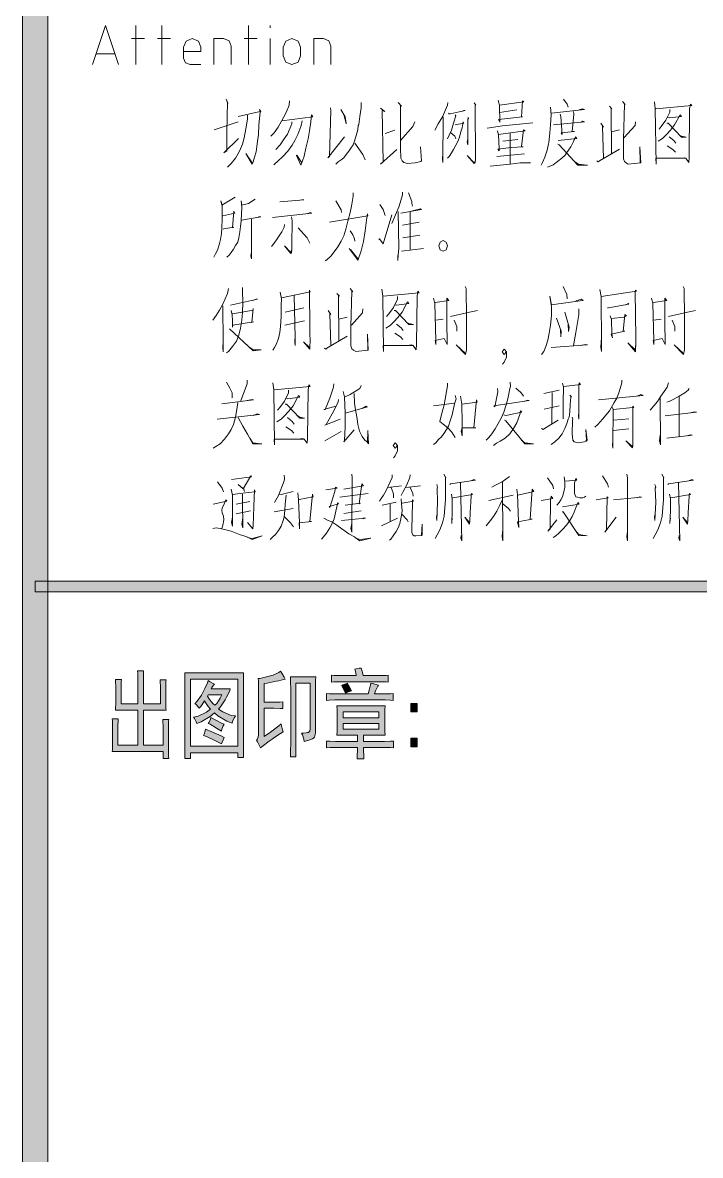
# Model space of a CAD drawing. Header units: millimetres. Extents: x 0 to 829, y 0 to 570.
# Drawn here: x 749.03 to 774.73, y 385 to 427.98 of the extents above; entities that cross this region are included whole.
import ezdxf

# ---------------------------------------------------------------- set-up
doc = ezdxf.new("R2010")
doc.units = ezdxf.units.MM

msp = doc.modelspace()

# ---------------------------------------------------------------- hatches: boundary and pattern name
h = msp.add_hatch(color=0)
h.dxf.hatch_style = 2
h.paths.add_polyline_path([(749.987917, 9.599083), (749.028361, 9.599083), (749.028361, 560.48275), (749.987917, 560.48275)])
h = msp.add_hatch(color=0)
h.dxf.hatch_style = 2
h.paths.add_polyline_path([(749.508139, 406.382361), (749.508139, 406.795111), (797.535306, 406.795111), (797.535306, 406.382361)])
h = msp.add_hatch(color=0)
h.dxf.hatch_style = 2
h.paths.add_polyline_path([(752.774861, 403.059194), (752.767806, 402.967472), (752.764278, 402.794611), (752.764278, 402.713472), (752.764278, 402.138444), (753.399278, 402.138444), (753.399278, 402.988639), (753.399278, 403.087417), (753.39575, 403.292028), (753.388694, 403.390806), (753.618, 403.390806), (753.610944, 403.306139), (753.607417, 403.101528), (753.607417, 402.988639), (753.607417, 402.138444), (754.256528, 402.138444), (754.256528, 402.671139), (754.256528, 402.787556), (754.249472, 402.974528), (754.242417, 403.045083), (754.471722, 403.045083), (754.464667, 402.974528), (754.461139, 402.776972), (754.461139, 402.657028), (754.461139, 402.265444), (754.461139, 402.152556), (754.464667, 401.965583), (754.471722, 401.8915), (753.607417, 401.8915), (753.607417, 400.565056), (754.351778, 400.565056), (754.351778, 401.171833), (754.351778, 401.281194), (754.34825, 401.468167), (754.341194, 401.545778), (754.566972, 401.545778), (754.563444, 401.468167), (754.556389, 401.28825), (754.556389, 401.185944), (754.556389, 400.536833), (754.556389, 400.392194), (754.563444, 400.155833), (754.566972, 400.060583), (754.351778, 400.060583), (754.351778, 400.321639), (752.429139, 400.321639), (752.432667, 400.406306), (752.439722, 400.617972), (752.439722, 400.737917), (752.439722, 401.171833), (752.439722, 401.295306), (752.432667, 401.489333), (752.429139, 401.559889), (752.654917, 401.559889), (752.651389, 401.489333), (752.644333, 401.295306), (752.644333, 401.171833), (752.644333, 400.565056), (753.399278, 400.565056), (753.399278, 401.8915), (752.545556, 401.8915), (752.552611, 401.965583), (752.559667, 402.1455), (752.559667, 402.251333), (752.559667, 402.699361), (752.559667, 402.794611), (752.552611, 402.974528), (752.545556, 403.059194)])
h = msp.add_hatch(color=0)
h.paths.add_polyline_path([(757.410361, 403.306139), (757.406833, 403.126222), (757.399778, 402.727583), (757.399778, 402.512389), (757.399778, 400.97075), (757.399778, 400.744972), (757.406833, 400.307528), (757.410361, 400.092333), (757.195167, 400.092333), (757.195167, 400.279306), (755.388944, 400.279306), (755.388944, 400.060583), (755.17375, 400.060583), (755.177278, 400.286361), (755.184333, 400.744972), (755.184333, 400.984861), (755.184333, 402.512389), (755.184333, 402.720528), (755.177278, 403.115639), (755.17375, 403.306139)])
h.paths.add_polyline_path([(757.195167, 400.522722), (757.195167, 403.073306), (755.388944, 403.073306), (755.388944, 400.522722)])
h = msp.add_hatch(color=0)
h.dxf.hatch_style = 2
h.paths.add_polyline_path([(758.913194, 401.069528), (758.803833, 401.006028), (758.592167, 400.864917), (758.486333, 400.790833), (758.3805, 400.713222), (758.161778, 400.550944), (758.048889, 400.466278), (758.010083, 400.543889), (757.936, 400.688528), (757.897194, 400.755556), (757.925417, 400.776722), (757.960694, 400.8755), (757.971278, 400.956639), (757.971278, 402.470056), (757.971278, 402.678194), (757.96775, 402.995694), (757.960694, 403.101528), (758.020667, 403.101528), (758.228806, 403.143861), (758.376972, 403.182667), (758.528667, 403.221472), (758.747389, 403.32025), (758.814417, 403.376694), (758.853222, 403.299083), (758.941417, 403.147389), (758.987278, 403.073306), (758.92025, 403.052139), (758.743861, 403.009806), (758.638028, 402.988639), (758.532194, 402.967472), (758.306417, 402.921611), (758.19, 402.900444), (758.19, 402.194889), (758.447528, 402.194889), (758.549833, 402.194889), (758.779139, 402.201944), (758.902611, 402.209), (758.902611, 401.951472), (758.789722, 401.958528), (758.560417, 401.965583), (758.447528, 401.965583), (758.19, 401.965583), (758.19, 400.896667), (758.426361, 401.055417), (758.750917, 401.295306), (758.839111, 401.372917), (758.849694, 401.295306), (758.884972, 401.143611)])
h = msp.add_hatch(color=0)
h.dxf.hatch_style = 2
h.paths.add_polyline_path([(760.144389, 403.1615), (760.140861, 403.009806), (760.133806, 402.706417), (760.133806, 402.554722), (760.133806, 401.157722), (760.133806, 401.027194), (760.098528, 400.864917), (760.06325, 400.833167), (760.027972, 400.801417), (759.848056, 400.737917), (759.703417, 400.709694), (759.696361, 400.797889), (759.646972, 400.956639), (759.604639, 401.027194), (759.675194, 401.027194), (759.788083, 401.03425), (759.830417, 401.041306), (759.876278, 401.048361), (759.925667, 401.115389), (759.929194, 401.171833), (759.929194, 402.914556), (759.389444, 402.914556), (759.389444, 400.120556), (759.184833, 400.120556), (759.188361, 400.300472), (759.195417, 400.674417), (759.195417, 400.868444), (759.195417, 402.512389), (759.195417, 402.671139), (759.188361, 402.995694), (759.184833, 403.1615)])
h = msp.add_hatch(color=0)
h.dxf.hatch_style = 2
h.paths.add_polyline_path([(761.862417, 403.493111), (761.890639, 403.411972), (761.929444, 403.267333), (761.940028, 403.203833), (762.578556, 403.203833), (762.652639, 403.203833), (762.811389, 403.210889), (762.892528, 403.217944), (762.892528, 402.960417), (762.811389, 402.967472), (762.659694, 402.974528), (762.589139, 402.974528), (761.107472, 402.974528), (761.008694, 402.974528), (760.82525, 402.967472), (760.740583, 402.960417), (760.740583, 403.217944), (760.846417, 403.210889), (761.026333, 403.203833), (761.096889, 403.203833), (761.678972, 403.203833), (761.678972, 403.239111), (761.654278, 403.362583), (761.626056, 403.44725), (761.675444, 403.464889), (761.795389, 403.486056)])
h = msp.add_hatch(color=0)
h.paths.add_polyline_path([(756.299111, 402.886333), (756.263833, 402.844), (756.207389, 402.74875), (756.179167, 402.699361), (756.902361, 402.699361), (756.881194, 402.635861), (756.810639, 402.477111), (756.76125, 402.381861), (756.715389, 402.290139), (756.563694, 402.064361), (756.461389, 401.937361), (756.623667, 401.828), (756.941167, 401.697472), (757.096389, 401.676306), (757.061111, 401.612806), (756.994083, 401.475222), (756.969389, 401.401139), (756.768306, 401.482278), (756.433167, 401.676306), (756.299111, 401.792722), (756.140361, 401.655139), (755.805222, 401.454056), (755.628833, 401.387028), (755.611194, 401.454056), (755.551222, 401.574), (755.508889, 401.633972), (755.68175, 401.66925), (755.99925, 401.820944), (756.147417, 401.937361), (756.069806, 402.029083), (755.963972, 402.187833), (755.928694, 402.251333), (755.882833, 402.180778), (755.780528, 402.036139), (755.724083, 401.965583), (755.685278, 402.022028), (755.607667, 402.110222), (755.561806, 402.138444), (755.653528, 402.237222), (755.812278, 402.466528), (755.875778, 402.59), (755.939278, 402.717), (756.034528, 402.928667), (756.059222, 403.016861), (756.115667, 402.981583), (756.232083, 402.914556)])
h.paths.add_polyline_path([(756.038056, 402.424194), (756.119194, 402.30425), (756.260306, 402.131389), (756.320278, 402.078472), (756.390833, 402.152556), (756.517833, 402.346583), (756.577806, 402.470056), (756.059222, 402.470056)])
h = msp.add_hatch(color=0)
h.dxf.hatch_style = 2
h.paths.add_polyline_path([(762.663222, 402.512389), (762.772583, 402.512389), (762.98425, 402.519444), (763.086556, 402.5265), (763.086556, 402.265444), (762.98425, 402.276028), (762.772583, 402.283083), (762.663222, 402.283083), (760.966361, 402.283083), (760.864056, 402.283083), (760.659444, 402.276028), (760.557139, 402.265444), (760.557139, 402.5265), (760.662972, 402.519444), (760.871111, 402.512389), (760.966361, 402.512389), (762.134056, 402.512389), (762.176389, 402.649972), (762.225778, 402.851056), (762.232833, 402.914556), (762.292806, 402.900444), (762.437444, 402.865167), (762.522111, 402.844), (762.500944, 402.808722), (762.458611, 402.724056), (762.437444, 402.678194), (762.416278, 402.632333), (762.384528, 402.547667), (762.370417, 402.512389)])
h = msp.add_hatch(color=0)
h.dxf.hatch_style = 2
h.paths.add_polyline_path([(761.128639, 402.829889), (761.178028, 402.851056), (761.290917, 402.893389), (761.354417, 402.914556), (761.389694, 402.844), (761.46025, 402.699361), (761.495528, 402.628806), (761.432028, 402.604111), (761.319139, 402.561778), (761.26975, 402.540611), (761.230944, 402.62175), (761.160389, 402.762861)])
h = msp.add_hatch(color=0)
h.paths.add_polyline_path([(762.772583, 402.064361), (762.765528, 401.912667), (762.762, 401.626917), (762.762, 401.489333), (762.762, 401.358806), (762.765528, 401.083639), (762.772583, 400.942528), (761.961194, 400.942528), (761.961194, 400.709694), (762.652639, 400.709694), (762.754944, 400.709694), (762.977194, 400.71675), (763.097139, 400.723806), (763.097139, 400.466278), (762.98425, 400.473333), (762.762, 400.480389), (762.652639, 400.480389), (761.961194, 400.480389), (761.961194, 400.371028), (761.96825, 400.155833), (761.971778, 400.046472), (761.71425, 400.046472), (761.717778, 400.155833), (761.724833, 400.371028), (761.724833, 400.480389), (760.987528, 400.480389), (760.902861, 400.480389), (760.687667, 400.473333), (760.557139, 400.466278), (760.557139, 400.723806), (760.680611, 400.71675), (760.892278, 400.709694), (760.976944, 400.709694), (761.724833, 400.709694), (761.724833, 400.942528), (760.945194, 400.942528), (760.95225, 401.083639), (760.955778, 401.365861), (760.955778, 401.503444), (760.955778, 401.641028), (760.95225, 401.919722), (760.945194, 402.064361)])
h.paths.add_polyline_path([(762.532694, 401.60575), (762.532694, 401.835056), (761.181556, 401.835056), (761.181556, 401.60575)])
h.paths.add_polyline_path([(762.532694, 401.171833), (762.532694, 401.387028), (761.181556, 401.387028), (761.181556, 401.171833)])
h = msp.add_hatch(color=0)
h.dxf.hatch_style = 2
h.paths.add_polyline_path([(763.993194, 401.835056), (763.74625, 401.835056), (763.74625, 402.152556), (763.993194, 402.152556)])
h = msp.add_hatch(color=0)
h.dxf.hatch_style = 2
h.paths.add_polyline_path([(756.168583, 401.619861), (756.352028, 401.517556), (756.598972, 401.387028), (756.666, 401.358806), (756.637778, 401.302361), (756.588389, 401.171833), (756.567222, 401.101278), (756.383778, 401.214167), (756.136833, 401.358806), (756.069806, 401.387028), (756.098028, 401.439944), (756.147417, 401.552833)])
h = msp.add_hatch(color=0)
h.dxf.hatch_style = 2
h.paths.add_polyline_path([(755.963972, 401.171833), (756.200333, 401.076583), (756.556639, 400.921361), (756.676583, 400.854333), (756.648361, 400.797889), (756.595444, 400.674417), (756.567222, 400.610917), (756.344972, 400.730861), (756.006306, 400.889611), (755.886361, 400.928417), (755.907528, 400.984861), (755.946333, 401.108333)])
h = msp.add_hatch(color=0)
h.dxf.hatch_style = 2
h.paths.add_polyline_path([(763.993194, 400.508611), (763.74625, 400.508611), (763.74625, 400.826111), (763.993194, 400.826111)])

# ---------------------------------------------------------------- linework, layer by layer
at = {"color": 0, "lineweight": 0}
for points in [[(749.987917, 9.599083), (749.028361, 9.599083), (749.028361, 560.48275), (749.987917, 560.48275)], [(765.146778, 419.509222), (765.097389, 419.653861), (764.980972, 419.713833), (764.868083, 419.653861), (764.818694, 419.509222), (764.868083, 419.364583), (764.980972, 419.304611), (765.097389, 419.364583)], [(749.508139, 406.382361), (749.508139, 406.795111), (797.535306, 406.795111), (797.535306, 406.382361)], [(752.774861, 403.059194), (752.767806, 402.967472), (752.764278, 402.794611), (752.764278, 402.713472), (752.764278, 402.138444), (753.399278, 402.138444), (753.399278, 402.988639), (753.399278, 403.087417), (753.39575, 403.292028), (753.388694, 403.390806), (753.618, 403.390806), (753.610944, 403.306139), (753.607417, 403.101528), (753.607417, 402.988639), (753.607417, 402.138444), (754.256528, 402.138444), (754.256528, 402.671139), (754.256528, 402.787556), (754.249472, 402.974528), (754.242417, 403.045083), (754.471722, 403.045083), (754.464667, 402.974528), (754.461139, 402.776972), (754.461139, 402.657028), (754.461139, 402.265444), (754.461139, 402.152556), (754.464667, 401.965583), (754.471722, 401.8915), (753.607417, 401.8915), (753.607417, 400.565056), (754.351778, 400.565056), (754.351778, 401.171833), (754.351778, 401.281194), (754.34825, 401.468167), (754.341194, 401.545778), (754.566972, 401.545778), (754.563444, 401.468167), (754.556389, 401.28825), (754.556389, 401.185944), (754.556389, 400.536833), (754.556389, 400.392194), (754.563444, 400.155833), (754.566972, 400.060583), (754.351778, 400.060583), (754.351778, 400.321639), (752.429139, 400.321639), (752.432667, 400.406306), (752.439722, 400.617972), (752.439722, 400.737917), (752.439722, 401.171833), (752.439722, 401.295306), (752.432667, 401.489333), (752.429139, 401.559889), (752.654917, 401.559889), (752.651389, 401.489333), (752.644333, 401.295306), (752.644333, 401.171833), (752.644333, 400.565056), (753.399278, 400.565056), (753.399278, 401.8915), (752.545556, 401.8915), (752.552611, 401.965583), (752.559667, 402.1455), (752.559667, 402.251333), (752.559667, 402.699361), (752.559667, 402.794611), (752.552611, 402.974528), (752.545556, 403.059194)], [(757.410361, 403.306139), (757.406833, 403.126222), (757.399778, 402.727583), (757.399778, 402.512389), (757.399778, 400.97075), (757.399778, 400.744972), (757.406833, 400.307528), (757.410361, 400.092333), (757.195167, 400.092333), (757.195167, 400.279306), (755.388944, 400.279306), (755.388944, 400.060583), (755.17375, 400.060583), (755.177278, 400.286361), (755.184333, 400.744972), (755.184333, 400.984861), (755.184333, 402.512389), (755.184333, 402.720528), (755.177278, 403.115639), (755.17375, 403.306139)], [(758.913194, 401.069528), (758.803833, 401.006028), (758.592167, 400.864917), (758.486333, 400.790833), (758.3805, 400.713222), (758.161778, 400.550944), (758.048889, 400.466278), (758.010083, 400.543889), (757.936, 400.688528), (757.897194, 400.755556), (757.925417, 400.776722), (757.960694, 400.8755), (757.971278, 400.956639), (757.971278, 402.470056), (757.971278, 402.678194), (757.96775, 402.995694), (757.960694, 403.101528), (758.020667, 403.101528), (758.228806, 403.143861), (758.376972, 403.182667), (758.528667, 403.221472), (758.747389, 403.32025), (758.814417, 403.376694), (758.853222, 403.299083), (758.941417, 403.147389), (758.987278, 403.073306), (758.92025, 403.052139), (758.743861, 403.009806), (758.638028, 402.988639), (758.532194, 402.967472), (758.306417, 402.921611), (758.19, 402.900444), (758.19, 402.194889), (758.447528, 402.194889), (758.549833, 402.194889), (758.779139, 402.201944), (758.902611, 402.209), (758.902611, 401.951472), (758.789722, 401.958528), (758.560417, 401.965583), (758.447528, 401.965583), (758.19, 401.965583), (758.19, 400.896667), (758.426361, 401.055417), (758.750917, 401.295306), (758.839111, 401.372917), (758.849694, 401.295306), (758.884972, 401.143611)], [(760.144389, 403.1615), (760.140861, 403.009806), (760.133806, 402.706417), (760.133806, 402.554722), (760.133806, 401.157722), (760.133806, 401.027194), (760.098528, 400.864917), (760.06325, 400.833167), (760.027972, 400.801417), (759.848056, 400.737917), (759.703417, 400.709694), (759.696361, 400.797889), (759.646972, 400.956639), (759.604639, 401.027194), (759.675194, 401.027194), (759.788083, 401.03425), (759.830417, 401.041306), (759.876278, 401.048361), (759.925667, 401.115389), (759.929194, 401.171833), (759.929194, 402.914556), (759.389444, 402.914556), (759.389444, 400.120556), (759.184833, 400.120556), (759.188361, 400.300472), (759.195417, 400.674417), (759.195417, 400.868444), (759.195417, 402.512389), (759.195417, 402.671139), (759.188361, 402.995694), (759.184833, 403.1615)], [(761.862417, 403.493111), (761.890639, 403.411972), (761.929444, 403.267333), (761.940028, 403.203833), (762.578556, 403.203833), (762.652639, 403.203833), (762.811389, 403.210889), (762.892528, 403.217944), (762.892528, 402.960417), (762.811389, 402.967472), (762.659694, 402.974528), (762.589139, 402.974528), (761.107472, 402.974528), (761.008694, 402.974528), (760.82525, 402.967472), (760.740583, 402.960417), (760.740583, 403.217944), (760.846417, 403.210889), (761.026333, 403.203833), (761.096889, 403.203833), (761.678972, 403.203833), (761.678972, 403.239111), (761.654278, 403.362583), (761.626056, 403.44725), (761.675444, 403.464889), (761.795389, 403.486056)], [(757.195167, 400.522722), (757.195167, 403.073306), (755.388944, 403.073306), (755.388944, 400.522722)], [(756.299111, 402.886333), (756.263833, 402.844), (756.207389, 402.74875), (756.179167, 402.699361), (756.902361, 402.699361), (756.881194, 402.635861), (756.810639, 402.477111), (756.76125, 402.381861), (756.715389, 402.290139), (756.563694, 402.064361), (756.461389, 401.937361), (756.623667, 401.828), (756.941167, 401.697472), (757.096389, 401.676306), (757.061111, 401.612806), (756.994083, 401.475222), (756.969389, 401.401139), (756.768306, 401.482278), (756.433167, 401.676306), (756.299111, 401.792722), (756.140361, 401.655139), (755.805222, 401.454056), (755.628833, 401.387028), (755.611194, 401.454056), (755.551222, 401.574), (755.508889, 401.633972), (755.68175, 401.66925), (755.99925, 401.820944), (756.147417, 401.937361), (756.069806, 402.029083), (755.963972, 402.187833), (755.928694, 402.251333), (755.882833, 402.180778), (755.780528, 402.036139), (755.724083, 401.965583), (755.685278, 402.022028), (755.607667, 402.110222), (755.561806, 402.138444), (755.653528, 402.237222), (755.812278, 402.466528), (755.875778, 402.59), (755.939278, 402.717), (756.034528, 402.928667), (756.059222, 403.016861), (756.115667, 402.981583), (756.232083, 402.914556)], [(762.663222, 402.512389), (762.772583, 402.512389), (762.98425, 402.519444), (763.086556, 402.5265), (763.086556, 402.265444), (762.98425, 402.276028), (762.772583, 402.283083), (762.663222, 402.283083), (760.966361, 402.283083), (760.864056, 402.283083), (760.659444, 402.276028), (760.557139, 402.265444), (760.557139, 402.5265), (760.662972, 402.519444), (760.871111, 402.512389), (760.966361, 402.512389), (762.134056, 402.512389), (762.176389, 402.649972), (762.225778, 402.851056), (762.232833, 402.914556), (762.292806, 402.900444), (762.437444, 402.865167), (762.522111, 402.844), (762.500944, 402.808722), (762.458611, 402.724056), (762.437444, 402.678194), (762.416278, 402.632333), (762.384528, 402.547667), (762.370417, 402.512389)], [(761.128639, 402.829889), (761.178028, 402.851056), (761.290917, 402.893389), (761.354417, 402.914556), (761.389694, 402.844), (761.46025, 402.699361), (761.495528, 402.628806), (761.432028, 402.604111), (761.319139, 402.561778), (761.26975, 402.540611), (761.230944, 402.62175), (761.160389, 402.762861)], [(756.038056, 402.424194), (756.119194, 402.30425), (756.260306, 402.131389), (756.320278, 402.078472), (756.390833, 402.152556), (756.517833, 402.346583), (756.577806, 402.470056), (756.059222, 402.470056)], [(762.772583, 402.064361), (762.765528, 401.912667), (762.762, 401.626917), (762.762, 401.489333), (762.762, 401.358806), (762.765528, 401.083639), (762.772583, 400.942528), (761.961194, 400.942528), (761.961194, 400.709694), (762.652639, 400.709694), (762.754944, 400.709694), (762.977194, 400.71675), (763.097139, 400.723806), (763.097139, 400.466278), (762.98425, 400.473333), (762.762, 400.480389), (762.652639, 400.480389), (761.961194, 400.480389), (761.961194, 400.371028), (761.96825, 400.155833), (761.971778, 400.046472), (761.71425, 400.046472), (761.717778, 400.155833), (761.724833, 400.371028), (761.724833, 400.480389), (760.987528, 400.480389), (760.902861, 400.480389), (760.687667, 400.473333), (760.557139, 400.466278), (760.557139, 400.723806), (760.680611, 400.71675), (760.892278, 400.709694), (760.976944, 400.709694), (761.724833, 400.709694), (761.724833, 400.942528), (760.945194, 400.942528), (760.95225, 401.083639), (760.955778, 401.365861), (760.955778, 401.503444), (760.955778, 401.641028), (760.95225, 401.919722), (760.945194, 402.064361)], [(763.993194, 401.835056), (763.74625, 401.835056), (763.74625, 402.152556), (763.993194, 402.152556)], [(756.168583, 401.619861), (756.352028, 401.517556), (756.598972, 401.387028), (756.666, 401.358806), (756.637778, 401.302361), (756.588389, 401.171833), (756.567222, 401.101278), (756.383778, 401.214167), (756.136833, 401.358806), (756.069806, 401.387028), (756.098028, 401.439944), (756.147417, 401.552833)], [(762.532694, 401.60575), (762.532694, 401.835056), (761.181556, 401.835056), (761.181556, 401.60575)], [(755.963972, 401.171833), (756.200333, 401.076583), (756.556639, 400.921361), (756.676583, 400.854333), (756.648361, 400.797889), (756.595444, 400.674417), (756.567222, 400.610917), (756.344972, 400.730861), (756.006306, 400.889611), (755.886361, 400.928417), (755.907528, 400.984861), (755.946333, 401.108333)], [(762.532694, 401.171833), (762.532694, 401.387028), (761.181556, 401.387028), (761.181556, 401.171833)], [(763.993194, 400.508611), (763.74625, 400.508611), (763.74625, 400.826111), (763.993194, 400.826111)]]:
    msp.add_lwpolyline(points, close=True, dxfattribs=at)
for points in [[(751.677722, 426.388389), (752.171611, 427.870056), (752.6655, 426.388389)], [(753.321667, 426.388389), (753.321667, 427.870056)], [(754.309444, 426.388389), (754.309444, 427.870056)], [(757.597333, 426.388389), (757.597333, 427.870056)], [(758.419306, 427.788917), (758.419306, 427.870056)], [(753.159389, 427.376167), (753.64975, 427.376167)], [(754.143639, 427.376167), (754.637528, 427.376167)], [(755.787583, 427.048083), (755.692333, 427.280917), (755.4595, 427.376167), (755.226667, 427.280917), (755.131417, 427.048083)], [(756.281472, 426.388389), (756.281472, 427.376167), (756.651889, 427.376167)], [(756.941167, 427.090417), (756.8565, 427.2915), (756.651889, 427.376167)], [(757.435056, 427.376167), (757.928944, 427.376167)], [(758.419306, 426.388389), (758.419306, 427.376167)], [(759.572889, 427.048083), (759.474111, 427.280917), (759.241278, 427.376167), (759.011972, 427.280917), (758.913194, 427.048083)], [(760.066778, 426.388389), (760.066778, 427.376167), (760.433667, 427.376167)], [(760.722944, 427.090417), (760.638278, 427.2915), (760.433667, 427.376167)], [(752.520861, 426.801139), (751.822361, 426.801139)], [(755.131417, 426.635333), (755.131417, 427.048083)], [(755.787583, 427.048083), (755.787583, 426.882278), (755.131417, 426.882278)], [(756.941167, 427.090417), (756.941167, 426.388389)], [(758.913194, 426.72), (758.913194, 427.048083)], [(759.572889, 427.048083), (759.572889, 426.72)], [(760.722944, 427.090417), (760.722944, 426.388389)], [(755.131417, 426.635333), (755.201972, 426.462472), (755.378361, 426.388389)], [(755.787583, 426.388389), (755.378361, 426.388389)], [(758.913194, 426.72), (759.011972, 426.487167), (759.241278, 426.388389), (759.474111, 426.487167), (759.572889, 426.72)], [(756.743611, 425.076056), (756.810639, 424.913778), (756.793, 424.97375), (756.778889, 423.813111), (756.778889, 423.121667), (756.662472, 423.040528), (757.216333, 423.590861)], [(769.542389, 425.076056), (769.687028, 424.892611), (769.718778, 424.772667)], [(757.202222, 424.423417), (758.03125, 424.606861), (758.013611, 424.688), (758.063, 424.606861), (758.03125, 424.589222), (757.981861, 424.098861), (757.96775, 423.731972), (757.918361, 423.38625), (757.883083, 423.082861), (757.819583, 422.87825), (757.770194, 422.694806), (757.738444, 422.613667), (757.495028, 423.019361), (757.738444, 422.656)], [(759.153083, 425.016083), (759.138972, 424.853806), (759.022556, 424.568056), (758.846167, 424.2435), (758.715639, 424.017722), (758.567472, 423.795472), (758.436944, 423.672)], [(760.701778, 424.7515), (760.715889, 424.649194), (760.670028, 422.899417), (760.603, 422.857083), (761.238, 423.650833)], [(761.873, 424.952583), (761.873, 424.790306), (761.873, 424.7515), (761.823611, 424.423417), (761.774222, 424.120028), (761.760111, 424.077694), (761.742472, 423.915417), (761.678972, 423.693167), (761.611944, 423.488556), (761.562556, 423.347444), (761.481417, 423.223972), (761.400278, 423.104028), (761.305028, 422.980556), (761.20625, 422.857083), (761.107472, 422.775944), (760.994583, 422.694806), (760.913444, 422.613667)], [(761.093361, 424.688), (761.255639, 424.405778), (761.287389, 424.261139), (761.305028, 424.141194), (761.220361, 424.444583)], [(762.606778, 424.730333), (762.769056, 424.606861), (762.670278, 424.649194), (762.702028, 422.694806), (762.606778, 422.613667), (763.224139, 423.164)], [(763.273528, 424.952583), (763.404056, 424.811472), (763.354667, 424.853806), (763.354667, 424.423417), (763.354667, 423.996556), (763.354667, 423.612028), (763.354667, 423.326278), (763.354667, 423.305111), (763.354667, 423.223972), (763.372306, 422.839444), (763.418167, 422.737139), (763.485194, 422.673639), (763.629833, 422.634833), (763.922639, 422.656), (764.134306, 422.715972), (764.151944, 422.737139), (764.120194, 423.266306)], [(765.160889, 424.952583), (765.146778, 424.853806), (764.949222, 424.405778), (764.786944, 424.141194), (764.656417, 423.897778)], [(765.178528, 424.546889), (765.210278, 424.525722), (765.242028, 424.525722), (765.813528, 424.649194), (765.764139, 424.649194), (765.683, 424.606861)], [(766.155722, 424.934944), (766.219222, 424.853806), (766.187472, 424.832639), (766.205111, 422.818278), (766.205111, 422.797111), (766.187472, 422.673639), (766.155722, 422.634833), (765.894667, 422.938222), (766.155722, 422.656), (766.187472, 422.737139)], [(767.065889, 425.03725), (767.115278, 424.832639), (767.132917, 424.201167), (767.083528, 424.303472), (767.993694, 424.405778), (767.944306, 424.405778), (767.993694, 425.016083), (768.043083, 424.97375), (767.115278, 424.853806)], [(767.115278, 424.568056), (767.767917, 424.670361)], [(769.052028, 424.772667), (769.069667, 424.486917), (769.052028, 424.098861), (769.020278, 423.795472), (768.988528, 423.428583), (768.970889, 423.38625), (768.9215, 423.142833), (768.840361, 422.87825), (768.741583, 422.673639), (768.695722, 422.574861)], [(769.083778, 424.546889), (770.339667, 424.688), (770.258528, 424.709167), (770.142111, 424.670361)], [(771.281583, 424.811472), (771.380361, 424.709167), (771.348611, 424.730333), (771.362722, 423.001722)], [(771.786056, 424.994917), (771.884833, 424.871444), (771.853083, 424.892611), (771.821333, 423.548528), (771.821333, 422.980556), (771.821333, 422.818278), (771.853083, 422.715972), (771.916583, 422.656), (771.997722, 422.613667), (772.470444, 422.656), (772.438694, 423.266306), (772.456333, 422.673639)], [(772.992556, 424.97375), (773.024306, 424.709167), (773.056056, 422.613667), (773.041944, 422.839444), (774.195528, 422.839444), (774.114389, 422.857083), (773.952111, 422.839444)], [(773.041944, 424.709167), (774.407194, 424.832639), (774.357806, 424.892611), (774.326056, 424.709167), (774.311944, 422.87825), (774.294306, 422.673639), (774.181417, 422.839444)], [(773.578167, 424.688), (773.578167, 424.589222), (773.43, 424.282306), (773.253611, 424.038889), (773.172472, 423.936583)], [(756.288528, 423.915417), (757.202222, 424.222333)], [(757.558528, 424.46575), (757.558528, 424.324639), (757.495028, 423.95775), (757.428, 423.612028), (757.3645, 423.368611), (757.248083, 423.104028), (757.103444, 422.839444), (756.941167, 422.634833), (756.793, 422.493722)], [(759.625806, 424.261139), (759.594056, 424.077694), (759.576417, 424.038889), (759.463528, 423.731972), (759.350639, 423.509722), (759.251861, 423.326278), (759.089583, 423.104028), (758.895556, 422.899417), (758.877917, 422.87825), (758.72975, 422.754778), (758.553361, 422.5925)], [(759.234222, 424.222333), (759.234222, 424.141194), (759.071944, 423.753139), (758.941417, 423.569694), (758.796778, 423.347444), (758.6345, 423.164)], [(758.860278, 424.261139), (760.035028, 424.405778), (759.985639, 424.486917), (759.953889, 424.222333), (759.9045, 423.876611), (759.855111, 423.569694), (759.773972, 423.223972), (759.706944, 422.920583), (759.643444, 422.737139), (759.594056, 422.613667), (759.576417, 422.574861), (759.414139, 422.938222), (759.431778, 422.959389), (759.611694, 422.656)], [(763.354667, 423.509722), (763.827389, 424.038889), (763.908528, 424.222333)], [(764.980972, 424.405778), (764.966861, 422.673639), (764.949222, 422.797111), (764.949222, 422.818278), (764.966861, 423.001722)], [(765.439583, 424.486917), (765.453694, 424.444583), (765.372556, 424.162361), (765.291417, 423.897778), (765.210278, 423.714333), (765.146778, 423.569694)], [(765.439583, 424.098861), (765.764139, 424.162361), (765.732389, 424.222333), (765.697111, 423.996556), (765.633611, 423.795472), (765.601861, 423.633194), (765.534833, 423.467389), (765.453694, 423.326278), (765.372556, 423.164), (765.291417, 423.040528), (765.210278, 422.899417), (765.146778, 422.839444)], [(765.908778, 424.384611), (765.944056, 424.342278), (765.908778, 424.324639), (765.908778, 423.347444), (765.894667, 423.44975), (765.908778, 423.569694)], [(769.164917, 424.098861), (770.339667, 424.222333), (770.272639, 424.2435), (770.209139, 424.201167)], [(769.411861, 424.508083), (769.443611, 424.423417), (769.493, 423.731972), (769.457722, 423.795472), (769.965722, 423.855444), (769.866944, 423.855444), (769.930444, 424.508083), (769.916333, 424.606861)], [(772.276417, 424.222333), (772.258778, 424.077694), (771.835444, 423.612028)], [(773.497028, 424.384611), (773.560528, 424.363444), (774.019139, 424.423417), (773.96975, 424.486917), (773.758083, 424.098861), (773.595806, 423.897778), (773.447639, 423.731972), (773.303, 423.590861), (773.137194, 423.488556)], [(762.783167, 423.774306), (763.143, 423.897778)], [(765.273778, 423.795472), (765.421944, 423.672), (765.453694, 423.569694)], [(766.642556, 423.978917), (767.228167, 424.060056), (768.385278, 424.18)], [(767.034139, 423.876611), (767.083528, 423.714333), (767.097639, 423.223972), (767.097639, 423.121667), (767.04825, 423.185167), (767.55625, 423.245139), (768.011333, 423.266306), (767.944306, 423.283944), (768.025444, 423.915417), (768.092472, 423.876611), (767.538611, 423.795472), (767.083528, 423.731972)], [(767.520972, 423.795472), (767.520972, 422.613667)], [(770.957028, 424.162361), (771.055806, 424.017722), (771.020528, 424.038889), (771.055806, 422.839444)], [(771.673167, 423.915417), (771.362722, 423.834278)], [(773.465278, 424.162361), (773.514667, 424.162361), (774.019139, 423.633194), (774.195528, 423.633194), (774.019139, 423.672), (773.934472, 423.714333)], [(762.021167, 422.775944), (761.9365, 422.980556), (761.629583, 423.407417)], [(767.245806, 423.488556), (767.813778, 423.548528)], [(769.344833, 423.509722), (770.046861, 423.590861), (769.997472, 423.650833), (769.916333, 423.467389), (769.817556, 423.266306), (769.736417, 423.142833), (769.637639, 423.001722), (769.637639, 422.980556), (769.475361, 422.839444), (769.313083, 422.715972), (769.150806, 422.5925), (768.939139, 422.493722)], [(769.330722, 423.368611), (769.376583, 423.347444), (770.092722, 422.574861), (770.452556, 422.574861), (770.434917, 422.574861), (770.110361, 422.613667), (769.965722, 422.715972)], [(773.546417, 423.650833), (773.722806, 423.509722), (773.807472, 423.407417)], [(767.0165, 422.899417), (768.060722, 423.001722)], [(770.808861, 422.737139), (770.85825, 422.694806), (770.907639, 422.737139), (771.673167, 423.185167)], [(773.479389, 423.305111), (773.691056, 423.164), (773.789833, 423.061694)], [(766.755444, 422.532528), (767.520972, 422.613667), (767.894917, 422.656), (768.2865, 422.656), (768.237111, 422.673639), (767.993694, 422.656)], [(757.085806, 421.361306), (757.022306, 421.318972), (756.581333, 421.054389), (756.549583, 421.220194), (756.598972, 421.054389), (756.598972, 420.525222), (756.581333, 420.200667), (756.567222, 419.978417), (756.531944, 419.752639), (756.486083, 419.551556), (756.419056, 419.346944), (756.337917, 419.205833), (756.274417, 419.082361)], [(757.851333, 421.280167), (757.590278, 421.117889), (757.346861, 421.054389), (757.315111, 421.220194), (757.346861, 420.97325), (757.33275, 420.729833), (757.315111, 420.46525), (757.297472, 420.243), (757.265722, 420.038389), (757.233972, 419.816139), (757.184583, 419.650333), (757.103444, 419.530389), (757.022306, 419.38575), (756.941167, 419.265806), (756.860028, 419.1635), (756.778889, 419.082361)], [(758.779139, 421.177861), (759.692833, 421.259), (759.611694, 421.259), (759.463528, 421.237833)], [(761.562556, 421.523583), (761.562556, 421.400111), (761.499056, 421.015583), (761.449667, 420.772167), (761.368528, 420.444083), (761.287389, 420.140694), (761.20625, 419.897278), (761.107472, 419.692667), (760.976944, 419.470417), (760.846417, 419.286972), (760.715889, 419.121167), (760.57125, 418.980056), (760.504222, 418.94125)], [(761.125111, 420.772167), (761.107472, 420.874472), (760.913444, 421.220194)], [(763.435806, 421.54475), (763.435806, 421.442444), (763.305278, 421.015583), (763.17475, 420.691028), (763.030111, 420.362944)], [(763.665111, 421.523583), (763.795639, 421.199028), (763.795639, 421.117889), (763.80975, 421.015583)], [(756.630722, 420.140694), (756.662472, 420.161861), (757.036417, 420.221833), (756.990556, 420.200667), (757.036417, 420.832139), (757.071694, 420.751), (756.616611, 420.648694)], [(758.503972, 420.588722), (759.99975, 420.751), (759.93625, 420.772167), (759.823361, 420.729833)], [(762.5715, 421.075556), (762.702028, 420.892111), (762.783167, 420.669861)], [(763.273528, 420.810972), (763.291167, 419.428083), (763.273528, 419.1635), (763.255889, 418.958889), (763.255889, 419.142333)], [(763.372306, 420.751), (764.151944, 420.892111), (764.120194, 420.913278), (763.972028, 420.874472), (763.728611, 420.810972), (763.728611, 419.346944)], [(757.33275, 420.486417), (758.063, 420.609889), (758.013611, 420.627528), (757.932472, 420.588722)], [(757.706694, 420.525222), (757.706694, 419.022389), (757.689056, 419.121167), (757.706694, 419.286972)], [(759.220111, 420.609889), (759.251861, 420.46525), (759.234222, 419.551556), (759.234222, 419.38575), (759.220111, 419.265806), (759.202472, 419.223472), (758.959056, 419.509222), (759.202472, 419.265806), (759.220111, 419.346944)], [(761.417917, 419.406917), (761.710722, 419.001222), (761.742472, 418.958889), (761.873, 419.325778), (761.954139, 419.6715), (762.021167, 420.080722), (762.067028, 420.486417), (762.102306, 420.729833), (762.116417, 420.648694), (760.670028, 420.405278)], [(762.53975, 419.752639), (762.557389, 419.773806), (762.702028, 419.590361), (763.030111, 420.691028)], [(763.435806, 420.302972), (764.070806, 420.405278)], [(758.959056, 420.324139), (758.941417, 420.221833), (758.860278, 420.038389), (758.683889, 419.773806), (758.567472, 419.611528), (758.472222, 419.488056)], [(759.481167, 420.200667), (759.692833, 419.95725), (759.823361, 419.816139), (759.886861, 419.692667), (759.918611, 419.611528)], [(761.449667, 420.080722), (761.548444, 419.936083), (761.611944, 419.773806), (761.629583, 419.692667)], [(763.453444, 419.816139), (764.088444, 419.914917)], [(761.467306, 419.368111), (761.760111, 419.001222), (761.742472, 419.001222)], [(763.404056, 419.304611), (764.233083, 419.406917)], [(756.842389, 417.889972), (756.793, 417.706528), (756.711861, 417.501917), (756.616611, 417.300833), (756.500194, 417.075056), (756.369667, 416.873972), (756.239139, 416.690528)], [(757.3645, 417.932306), (757.3645, 417.808833), (757.378611, 417.360806), (757.3645, 416.993917), (757.346861, 416.690528), (757.297472, 416.383611), (757.233972, 416.119028), (757.135194, 415.896778), (756.990556, 415.692167), (756.842389, 415.508722), (756.76125, 415.44875)], [(758.846167, 417.54425), (759.93625, 417.7665), (759.9045, 417.83), (759.9045, 417.523083), (759.918611, 416.690528), (759.918611, 416.263667), (759.918611, 416.200167), (759.93625, 415.896778), (759.918611, 415.692167), (759.918611, 415.589861), (759.675194, 415.875611), (759.9045, 415.653361)], [(761.449667, 417.889972), (761.548444, 417.7665), (761.516694, 417.787667), (761.481417, 416.447111), (761.481417, 415.875611), (761.481417, 415.713333), (761.516694, 415.611028), (761.580194, 415.551056), (761.661333, 415.508722), (762.134056, 415.551056), (762.102306, 416.161361), (762.116417, 415.568694)], [(762.656167, 417.868806), (762.687917, 417.604222), (762.719667, 415.508722), (762.702028, 415.7345), (763.859139, 415.7345), (763.778, 415.752139), (763.615722, 415.7345)], [(762.702028, 417.604222), (764.070806, 417.727694), (764.021417, 417.787667), (763.989667, 417.604222), (763.972028, 415.773306), (763.957917, 415.568694), (763.8415, 415.7345)], [(765.813528, 417.971111), (765.845278, 417.889972), (765.862917, 416.771667), (765.862917, 416.080222), (765.862917, 415.568694), (765.827639, 415.388778), (765.471333, 415.752139), (765.827639, 415.427583)], [(769.52475, 417.971111), (769.669389, 417.667722), (769.687028, 417.501917)], [(770.925278, 417.851167), (770.974667, 417.586583), (770.974667, 417.501917), (770.988778, 415.854444), (770.988778, 415.508722), (770.957028, 415.671), (770.988778, 416.037889)], [(770.974667, 417.586583), (772.308167, 417.787667), (772.276417, 417.83), (772.258778, 417.7665), (772.290528, 416.037889), (772.290528, 415.977917), (772.290528, 415.794472), (772.276417, 415.568694), (772.276417, 415.487556), (771.983611, 415.833278), (772.258778, 415.568694), (772.276417, 415.713333)], [(774.082639, 417.971111), (774.114389, 417.889972), (774.132028, 416.771667), (774.132028, 416.080222), (774.132028, 415.568694), (774.100278, 415.388778), (773.740444, 415.752139), (774.100278, 415.427583)], [(756.909417, 417.2585), (757.932472, 417.484278), (757.883083, 417.484278), (757.756083, 417.441944)], [(758.796778, 417.748861), (758.846167, 417.501917), (758.828528, 417.2585), (758.828528, 416.831639), (758.810889, 416.447111), (758.779139, 416.221333), (758.72975, 415.999083), (758.648611, 415.773306), (758.585111, 415.653361), (758.518083, 415.551056)], [(759.333, 417.625389), (759.36475, 416.016722), (759.36475, 415.7345), (759.350639, 415.854444), (759.36475, 416.097861)], [(760.945194, 417.706528), (761.043972, 417.604222), (761.008694, 417.625389), (761.026333, 415.896778)], [(763.160639, 417.279667), (763.224139, 417.2585), (763.679222, 417.322), (763.629833, 417.381972), (763.418167, 416.993917), (763.255889, 416.792833), (763.11125, 416.627028), (762.963083, 416.485917), (762.800806, 416.383611)], [(763.241778, 417.586583), (763.241778, 417.484278), (763.093611, 417.177361), (762.913694, 416.933944), (762.832556, 416.831639)], [(764.607028, 417.523083), (764.656417, 417.322), (764.705806, 415.917944), (764.705806, 415.773306), (764.674056, 415.917944), (765.01625, 415.999083), (765.129139, 415.773306), (765.1115, 416.669361), (765.1115, 417.523083), (765.192639, 417.441944), (764.674056, 417.360806)], [(770.011583, 417.420778), (770.22325, 417.484278), (770.290278, 417.441944), (770.258528, 417.441944), (769.083778, 417.279667), (769.020278, 417.604222), (769.083778, 417.198528), (769.083778, 416.873972), (769.052028, 416.507083), (769.002639, 416.200167), (768.95325, 415.935583), (768.872111, 415.692167), (768.790972, 415.508722), (768.709833, 415.388778)], [(771.218083, 417.156194), (771.249833, 417.156194), (772.015361, 417.300833), (771.997722, 417.322), (771.902472, 417.279667)], [(772.879667, 417.523083), (772.925528, 417.322), (772.974917, 415.917944), (772.974917, 415.773306), (772.943167, 415.917944), (773.285361, 415.999083), (773.39825, 415.773306), (773.384139, 416.669361), (773.384139, 417.523083), (773.465278, 417.441944), (772.943167, 417.360806)], [(756.616611, 417.237333), (756.630722, 415.875611), (756.630722, 415.487556), (756.616611, 415.653361), (756.630722, 415.875611)], [(756.941167, 417.057417), (756.972917, 416.891611), (756.990556, 416.669361), (756.990556, 416.425944), (757.004667, 416.507083), (757.787833, 416.627028), (757.720806, 416.609389), (757.770194, 417.138556), (757.770194, 417.075056), (756.990556, 416.933944)], [(759.692833, 417.156194), (758.990806, 416.993917)], [(760.620639, 417.057417), (760.715889, 416.912778), (760.684139, 416.933944), (760.715889, 415.7345)], [(761.9365, 417.117389), (761.922389, 416.97275), (761.499056, 416.507083)], [(763.125361, 417.057417), (763.17475, 417.057417), (763.679222, 416.52825), (763.859139, 416.52825), (763.679222, 416.567056), (763.598083, 416.609389)], [(765.259667, 416.831639), (765.862917, 416.97275), (766.28625, 417.057417)], [(769.58825, 416.993917), (769.754056, 416.425944), (769.736417, 416.263667), (769.718778, 416.545889)], [(770.128, 417.117389), (770.128, 416.912778), (770.011583, 416.221333), (769.916333, 415.7345)], [(771.316861, 416.852806), (771.362722, 416.711694), (771.380361, 416.161361), (771.398, 416.016722), (771.348611, 416.161361), (771.867194, 416.281306), (771.835444, 416.281306), (771.803694, 416.263667), (771.867194, 416.912778), (771.934222, 416.852806), (771.835444, 416.810472), (771.362722, 416.7505)], [(773.528778, 416.831639), (774.132028, 416.97275), (774.555361, 417.057417)], [(758.976694, 416.507083), (759.724583, 416.669361)], [(761.336778, 416.810472), (761.026333, 416.729333)], [(763.2065, 416.545889), (763.386417, 416.404778), (763.467556, 416.302472)], [(764.688167, 416.690528), (764.980972, 416.729333)], [(765.390194, 416.690528), (765.503083, 416.447111), (765.503083, 416.281306)], [(769.281333, 416.771667), (769.457722, 416.281306), (769.443611, 416.059056), (769.425972, 416.344806)], [(772.960806, 416.690528), (773.253611, 416.729333)], [(773.659306, 416.690528), (773.772194, 416.447111), (773.772194, 416.281306)], [(756.874139, 416.362444), (757.770194, 415.529889), (758.080639, 415.568694), (757.756083, 415.568694), (757.738444, 415.589861), (757.639667, 415.653361)], [(760.472472, 415.632194), (760.521861, 415.589861), (760.57125, 415.632194), (761.336778, 416.080222)], [(763.143, 416.200167), (763.354667, 416.059056), (763.453444, 415.95675)], [(769.069667, 415.653361), (770.452556, 415.752139), (770.371417, 415.773306), (770.173861, 415.7345)], [(767.228167, 415.021889), (767.295194, 415.103028), (767.376333, 415.286472), (767.376333, 415.487556), (767.295194, 415.589861), (767.214056, 415.487556), (767.295194, 415.388778), (767.376333, 415.487556)], [(756.76125, 414.3375), (756.891778, 414.11525), (756.972917, 413.931806), (756.972917, 413.748361)], [(757.544417, 414.418639), (757.544417, 414.277528), (757.297472, 413.603722)], [(758.518083, 414.316333), (758.553361, 414.05175), (758.585111, 411.95625), (758.567472, 412.182028), (759.724583, 412.182028), (759.643444, 412.199667), (759.481167, 412.182028)], [(767.520972, 414.3375), (767.538611, 414.175222), (767.506861, 414.094083), (767.425722, 413.706028), (767.358694, 413.441444), (767.277556, 413.198028), (767.178778, 412.975778), (767.065889, 412.771167), (766.953, 412.566556), (766.822472, 412.383111), (766.709583, 412.242), (766.610806, 412.139694)], [(769.5565, 414.175222), (770.1915, 414.256361), (770.142111, 414.316333), (770.128, 414.214028), (770.128, 413.198028), (770.128, 412.933444), (770.110361, 413.056917), (770.128, 413.176861)], [(771.754306, 414.418639), (771.754306, 414.316333), (771.655528, 413.970611), (771.560278, 413.727194), (771.4615, 413.564917), (771.281583, 413.258), (771.020528, 412.933444), (770.844139, 412.728833), (770.727722, 412.630056)], [(773.528778, 414.316333), (773.479389, 414.154056), (773.43, 414.072917), (773.235972, 413.808333), (773.105444, 413.603722), (772.974917, 413.441444), (772.830278, 413.279167)], [(758.567472, 414.05175), (759.93625, 414.175222), (759.886861, 414.235194), (759.855111, 414.05175), (759.837472, 412.220833), (759.823361, 412.01975), (759.706944, 412.182028)], [(759.107222, 414.034111), (759.107222, 413.931806), (758.959056, 413.624889), (758.779139, 413.381472), (758.698, 413.279167)], [(760.832306, 414.277528), (760.814667, 414.154056), (760.684139, 413.727194), (760.504222, 413.300333), (760.458361, 413.300333), (760.913444, 413.423806)], [(761.188611, 413.991778), (761.238, 413.787167), (761.255639, 413.159222), (761.255639, 412.630056), (761.238, 412.139694), (761.20625, 412.079722), (761.597833, 412.52775)], [(761.873, 414.214028), (761.823611, 414.094083), (761.449667, 413.868306), (761.255639, 413.787167)], [(761.597833, 413.910639), (761.611944, 413.54375), (761.661333, 413.198028), (761.678972, 413.159222), (761.710722, 412.954611), (761.742472, 412.728833), (761.8095, 412.485417), (761.90475, 412.280806), (762.003528, 412.139694), (762.102306, 412.058556), (762.148167, 411.998583), (762.116417, 412.506583), (762.102306, 412.037389)], [(765.146778, 414.298694), (765.146778, 414.196389), (765.01625, 413.483778), (764.899833, 413.056917), (764.853972, 412.852306), (764.980972, 412.75), (765.160889, 412.608889), (765.309056, 412.446611), (765.372556, 412.344306), (765.439583, 412.242)], [(767.034139, 414.094083), (767.04825, 413.970611), (766.935361, 413.402639), (766.903611, 413.441444), (768.237111, 413.646056), (768.155972, 413.646056), (768.060722, 413.624889)], [(767.732639, 414.11525), (767.930194, 413.949444), (767.993694, 413.868306), (768.025444, 413.808333)], [(769.376583, 414.034111), (768.790972, 413.910639)], [(769.119056, 413.949444), (769.101417, 412.75)], [(769.507111, 414.298694), (769.542389, 414.154056), (769.52475, 413.586083), (769.52475, 412.954611), (769.52475, 413.056917), (769.52475, 413.219194)], [(774.311944, 414.094083), (774.276667, 414.034111), (774.146139, 413.931806), (773.934472, 413.808333), (773.708694, 413.688389), (773.546417, 413.603722), (773.465278, 413.586083)], [(757.184583, 413.564917), (757.152833, 413.300333), (757.103444, 413.014583), (757.022306, 412.728833), (756.941167, 412.545389), (756.842389, 412.383111), (756.680111, 412.182028), (756.517833, 411.998583), (756.355556, 411.896278), (756.256778, 411.836306)], [(756.581333, 413.522583), (757.787833, 413.667222), (757.738444, 413.688389), (757.544417, 413.646056)], [(759.022556, 413.727194), (759.089583, 413.706028), (759.544667, 413.769528), (759.495278, 413.8295), (759.283611, 413.441444), (759.121333, 413.240361), (758.976694, 413.074556), (758.828528, 412.933444), (758.66625, 412.831139)], [(758.990806, 413.504944), (759.040194, 413.504944), (759.544667, 412.975778), (759.724583, 412.975778), (759.544667, 413.014583), (759.463528, 413.056917)], [(761.008694, 413.688389), (760.994583, 413.586083), (760.765278, 413.138056), (760.5395, 412.728833), (760.490111, 412.711194), (761.075722, 412.933444)], [(765.439583, 413.8295), (765.471333, 413.706028), (765.404306, 413.522583), (765.323167, 413.095722), (765.242028, 412.873472), (765.178528, 412.668861), (765.146778, 412.608889), (765.048, 412.446611), (764.917472, 412.263167), (764.804583, 412.160861), (764.705806, 412.037389), (764.607028, 411.977417)], [(764.607028, 413.441444), (765.404306, 413.54375)], [(765.633611, 413.808333), (765.683, 413.504944), (765.697111, 412.792333), (765.697111, 412.301972), (765.665361, 412.485417), (765.697111, 412.608889), (766.219222, 412.608889), (766.138083, 412.608889), (766.236861, 413.667222), (766.268611, 413.586083), (765.683, 413.504944)], [(769.785806, 413.850667), (769.849306, 413.787167), (769.817556, 413.787167), (769.799917, 413.483778), (769.785806, 413.219194), (769.754056, 413.014583), (769.718778, 412.933444), (769.669389, 412.771167), (769.58825, 412.587722), (769.493, 412.383111), (769.362472, 412.220833), (769.214306, 412.079722), (769.069667, 411.977417)], [(770.875889, 413.667222), (772.569222, 413.8295), (772.470444, 413.868306)], [(772.470444, 413.868306), (772.339917, 413.808333)], [(773.204222, 413.748361), (773.218333, 411.95625), (773.186583, 412.118528), (773.204222, 412.323139)], [(773.934472, 413.787167), (773.934472, 412.280806)], [(756.404944, 412.933444), (758.013611, 413.116889)], [(757.9995, 413.116889), (757.918361, 413.138056), (757.787833, 413.074556)], [(761.26975, 413.159222), (762.102306, 413.402639), (762.052917, 413.423806), (761.90475, 413.339139)], [(767.277556, 413.095722), (767.358694, 413.074556), (767.961944, 413.198028), (767.912556, 413.258), (767.880806, 413.116889), (767.767917, 412.792333), (767.6515, 412.587722), (767.506861, 412.383111), (767.326944, 412.220833), (767.147028, 412.100889), (767.002389, 412.01975), (766.885972, 411.935083)], [(768.808611, 413.3215), (769.376583, 413.441444)], [(771.398, 413.381472), (771.42975, 413.300333), (771.412111, 411.95625), (771.412111, 411.836306), (771.398, 411.95625), (771.412111, 412.100889)], [(771.42975, 413.300333), (772.177639, 413.381472), (772.177639, 413.423806), (772.209389, 413.381472), (772.177639, 413.360306), (772.177639, 411.935083), (772.16, 411.853944), (771.902472, 412.118528), (772.16, 411.896278)], [(773.39825, 413.056917), (774.587111, 413.198028), (774.523611, 413.219194), (774.357806, 413.176861)], [(757.202222, 412.993417), (757.378611, 412.668861), (757.558528, 412.365472), (757.756083, 411.998583), (758.09475, 411.998583), (758.063, 411.998583), (757.756083, 412.037389), (757.639667, 412.220833)], [(759.008444, 412.647694), (759.220111, 412.506583), (759.318889, 412.404278)], [(759.071944, 412.993417), (759.251861, 412.852306), (759.333, 412.75)], [(767.309306, 412.894639), (767.358694, 412.873472), (768.074833, 411.998583), (768.402917, 411.998583), (768.074833, 412.037389), (767.944306, 412.139694)], [(768.709833, 412.587722), (768.776861, 412.545389), (768.822722, 412.587722), (769.344833, 412.894639)], [(769.866944, 413.014583), (769.898694, 412.933444), (769.881056, 412.894639), (769.866944, 412.383111), (769.881056, 412.263167), (769.898694, 412.139694), (769.948083, 412.079722), (769.997472, 412.058556), (770.092722, 412.037389), (770.339667, 412.079722), (770.403167, 412.100889), (770.434917, 412.139694), (770.385528, 412.545389), (770.420806, 412.139694), (770.385528, 412.100889)], [(772.015361, 412.954611), (771.443861, 412.894639)], [(760.490111, 412.118528), (761.107472, 412.46425)], [(771.443861, 412.506583), (772.015361, 412.566556)], [(773.465278, 412.220833), (774.424833, 412.323139), (774.343694, 412.344306), (774.230806, 412.301972)], [(763.093611, 411.469417), (763.160639, 411.550556), (763.241778, 411.734), (763.241778, 411.935083), (763.160639, 412.037389), (763.0795, 411.935083), (763.160639, 411.836306), (763.241778, 411.935083)], [(756.419056, 410.562778), (756.598972, 410.315833), (756.648361, 410.174722)], [(756.955278, 410.643917), (757.706694, 410.746222), (757.689056, 410.785028), (757.39625, 410.298194), (757.202222, 410.460472), (757.413889, 410.277028), (757.445639, 410.195889)], [(758.941417, 410.806194), (758.959056, 410.682722), (758.941417, 410.601583), (758.72975, 410.033611), (758.585111, 409.769028)], [(761.20625, 410.277028), (761.954139, 410.4005), (761.890639, 410.481639), (761.791861, 409.726694), (761.84125, 409.747861), (761.255639, 409.666722)], [(761.516694, 410.845), (761.530806, 410.703889), (761.516694, 408.647194), (761.481417, 408.791833), (761.516694, 408.975278)], [(763.044222, 410.827361), (763.044222, 410.725056), (762.818444, 410.234694), (762.719667, 410.05125), (762.620889, 409.931306), (762.557389, 409.829)], [(763.728611, 410.827361), (763.710972, 410.725056), (763.598083, 410.439306), (763.467556, 410.195889), (763.386417, 410.033611)], [(764.998611, 410.845), (765.07975, 410.703889), (765.065639, 410.746222), (765.065639, 410.315833), (765.065639, 410.298194), (765.065639, 409.871333), (765.048, 409.585583), (765.01625, 409.2575), (764.949222, 408.996444), (764.853972, 408.731861), (764.755194, 408.548417), (764.674056, 408.403778)], [(764.737556, 410.460472), (764.769306, 410.358167), (764.755194, 410.315833), (764.769306, 409.786667), (764.737556, 409.095222), (764.723444, 409.218694), (764.755194, 409.342167)], [(765.227917, 410.460472), (765.259667, 410.481639), (766.205111, 410.62275), (766.138083, 410.643917), (766.025194, 410.601583)], [(765.633611, 410.520444), (765.683, 408.322639), (765.65125, 408.424944), (765.665361, 408.52725)], [(767.489222, 410.763861), (767.214056, 410.562778), (766.935361, 410.418139), (766.822472, 410.358167)], [(767.228167, 410.562778), (767.245806, 408.322639), (767.214056, 408.467278), (767.228167, 408.668361)], [(768.939139, 410.703889), (769.133167, 410.418139), (769.164917, 410.298194)], [(769.574139, 410.746222), (769.58825, 410.562778), (769.58825, 410.358167), (769.5565, 410.174722), (769.507111, 409.991278), (769.443611, 409.871333), (769.376583, 409.769028), (769.295444, 409.666722)], [(769.605889, 410.580417), (770.046861, 410.62275), (770.011583, 410.682722), (769.965722, 410.520444), (769.965722, 410.379333), (769.965722, 410.255861), (769.965722, 410.11475), (769.979833, 410.05125), (770.011583, 409.991278), (770.078611, 409.970111), (770.15975, 409.952472), (770.272639, 409.952472), (770.339667, 409.970111), (770.385528, 410.012444)], [(771.020528, 410.785028), (771.151056, 410.580417), (771.218083, 410.481639), (771.249833, 410.358167)], [(771.948333, 410.845), (771.965972, 410.703889), (771.965972, 408.322639), (771.948333, 408.484917), (771.965972, 408.689528)], [(773.267722, 410.845), (773.348861, 410.703889), (773.33475, 410.746222), (773.33475, 410.315833), (773.33475, 410.298194), (773.33475, 409.871333), (773.317111, 409.585583), (773.285361, 409.2575), (773.218333, 408.996444), (773.123083, 408.731861), (773.024306, 408.548417), (772.943167, 408.403778)], [(773.006667, 410.460472), (773.041944, 410.358167), (773.024306, 410.315833), (773.041944, 409.786667), (773.006667, 409.095222), (772.992556, 409.218694), (773.024306, 409.342167)], [(773.497028, 410.460472), (773.528778, 410.481639), (774.474222, 410.62275), (774.407194, 410.643917), (774.294306, 410.601583)], [(773.902722, 410.520444), (773.952111, 408.322639), (773.920361, 408.424944), (773.934472, 408.52725)], [(756.941167, 410.277028), (756.990556, 410.05125), (756.990556, 409.137556), (756.990556, 408.872972), (756.955278, 409.014083), (756.990556, 409.218694)], [(756.990556, 410.072417), (757.283361, 410.11475), (757.576167, 410.153556), (757.851333, 410.174722), (757.819583, 410.255861), (757.801944, 409.624389), (757.787833, 409.239861), (757.770194, 408.911778), (757.756083, 408.770667), (757.558528, 409.014083)], [(757.3645, 410.093583), (757.3645, 409.585583), (757.378611, 409.095222), (757.378611, 409.077583), (757.378611, 408.813), (757.346861, 408.954111), (757.378611, 409.197528)], [(759.022556, 410.05125), (758.990806, 409.705528), (758.976694, 409.483278), (758.941417, 409.218694), (758.895556, 409.056417), (758.828528, 408.872972), (758.72975, 408.710694), (758.616861, 408.566056), (758.518083, 408.467278), (758.422833, 408.364972)], [(758.765028, 410.093583), (758.828528, 410.072417), (759.283611, 410.195889)], [(759.463528, 410.135917), (759.495278, 409.871333), (759.530556, 408.996444), (759.530556, 408.770667), (759.512917, 408.996444), (759.985639, 409.056417), (759.918611, 409.056417), (760.017389, 410.093583), (760.049139, 409.991278), (759.512917, 409.888972)], [(760.521861, 410.255861), (760.962833, 410.315833), (760.895806, 410.358167), (760.864056, 410.195889), (760.684139, 409.585583), (760.652389, 409.624389), (761.008694, 409.726694), (760.976944, 409.769028), (760.913444, 409.440944), (760.846417, 409.158722), (760.765278, 408.975278), (760.684139, 408.813), (760.553611, 408.608389), (760.440722, 408.467278), (760.359583, 408.382611)], [(761.058083, 409.970111), (762.134056, 410.11475)], [(762.881944, 410.337), (763.404056, 410.4005)], [(763.012472, 410.337), (763.0795, 410.135917), (763.093611, 410.072417), (763.093611, 409.952472)], [(763.566333, 410.337), (764.120194, 410.4005)], [(763.728611, 410.337), (763.827389, 410.11475), (763.8415, 410.012444)], [(765.291417, 410.093583), (765.323167, 409.910139), (765.323167, 409.462111), (765.309056, 408.975278), (765.309056, 409.03525), (765.323167, 409.176361)], [(765.340806, 409.952472), (766.088694, 410.072417), (766.056944, 410.11475), (766.039306, 410.012444), (766.007556, 409.380972), (765.993444, 409.077583), (765.975806, 408.954111), (765.795889, 409.218694), (765.975806, 409.014083)], [(767.637389, 410.05125), (766.709583, 409.850167)], [(767.767917, 410.277028), (767.799667, 410.072417), (767.831417, 409.056417), (767.849056, 408.830639), (767.799667, 409.03525), (768.353528, 409.137556), (768.272389, 409.137556), (768.353528, 410.277028), (768.417028, 410.195889), (767.813778, 410.05125)], [(773.560528, 410.093583), (773.595806, 409.910139), (773.595806, 409.462111), (773.578167, 408.975278), (773.578167, 409.03525), (773.595806, 409.176361)], [(773.609917, 409.952472), (774.357806, 410.072417), (774.326056, 410.11475), (774.311944, 410.012444), (774.276667, 409.380972), (774.262556, 409.077583), (774.244917, 408.954111), (774.065, 409.218694), (774.244917, 409.014083)], [(756.256778, 409.705528), (756.778889, 409.829), (756.7295, 409.871333), (756.680111, 409.747861), (756.598972, 409.564417), (756.581333, 409.483278), (756.598972, 409.380972), (756.648361, 409.2575), (756.662472, 409.116389), (756.616611, 408.911778), (756.581333, 408.791833)], [(757.121083, 409.705528), (757.639667, 409.807833)], [(762.670278, 409.666722), (763.192389, 409.786667)], [(763.386417, 409.910139), (763.404056, 409.726694), (763.418167, 409.462111), (763.386417, 409.218694), (763.337028, 408.975278), (763.273528, 408.813), (763.192389, 408.668361), (763.0795, 408.506083), (762.994833, 408.382611), (762.948972, 408.343806)], [(762.963083, 409.705528), (762.963083, 409.03525)], [(763.418167, 409.747861), (763.859139, 409.829), (763.80975, 409.871333), (763.80975, 409.747861), (763.795639, 408.770667), (763.795639, 408.629556), (763.827389, 408.548417), (763.876778, 408.506083), (763.940278, 408.506083), (764.151944, 408.52725), (764.183694, 408.548417), (764.183694, 408.954111), (764.151944, 408.548417)], [(767.228167, 409.888972), (767.132917, 409.666722), (767.0165, 409.440944), (766.885972, 409.239861), (766.755444, 409.077583), (766.610806, 408.894139)], [(767.245806, 409.726694), (767.457472, 409.54325), (767.538611, 409.440944)], [(768.695722, 409.850167), (769.133167, 409.931306), (769.069667, 410.012444), (769.052028, 409.850167), (769.034389, 408.770667), (768.95325, 408.689528), (769.295444, 409.116389)], [(769.507111, 409.60675), (770.142111, 409.705528), (770.092722, 409.769028), (770.029222, 409.60675), (769.948083, 409.402139), (769.866944, 409.239861), (769.785806, 409.095222), (769.655278, 408.911778), (769.507111, 408.7495), (769.362472, 408.608389), (769.246056, 408.506083), (769.150806, 408.446111)], [(770.777111, 409.871333), (771.232194, 409.952472), (771.200444, 409.991278), (771.168694, 408.731861), (771.105194, 408.647194), (771.542639, 409.218694)], [(771.443861, 409.871333), (772.502194, 409.970111), (772.438694, 409.991278), (772.308167, 409.952472)], [(757.121083, 409.342167), (757.671417, 409.462111)], [(759.283611, 409.54325), (758.567472, 409.423306)], [(758.941417, 409.239861), (759.188361, 408.996444), (759.30125, 408.851806)], [(760.458361, 409.176361), (760.620639, 409.095222), (760.751167, 409.03525), (760.945194, 408.911778), (761.139222, 408.770667), (761.400278, 408.587222), (761.611944, 408.467278), (761.643694, 408.446111), (761.823611, 408.322639), (762.232833, 408.424944), (762.215194, 408.424944), (761.84125, 408.364972), (761.661333, 408.424944)], [(761.125111, 409.095222), (762.035278, 409.176361), (761.985889, 409.197528), (761.9365, 409.158722)], [(761.20625, 409.359806), (761.873, 409.462111)], [(762.638528, 408.894139), (763.241778, 409.176361)], [(763.418167, 409.321), (763.615722, 409.116389), (763.647472, 409.03525)], [(769.493, 409.423306), (769.52475, 409.423306), (770.128, 408.52725), (770.434917, 408.506083), (770.128, 408.566056), (770.046861, 408.647194)], [(756.239139, 408.791833), (756.369667, 408.813), (756.517833, 408.791833), (756.7295, 408.731861), (756.941167, 408.689528), (757.248083, 408.566056), (757.526778, 408.467278), (757.738444, 408.364972), (758.112389, 408.506083), (757.738444, 408.403778), (757.558528, 408.446111)]]:
    msp.add_lwpolyline(points, dxfattribs=at)

doc.saveas('drawing.dxf')
